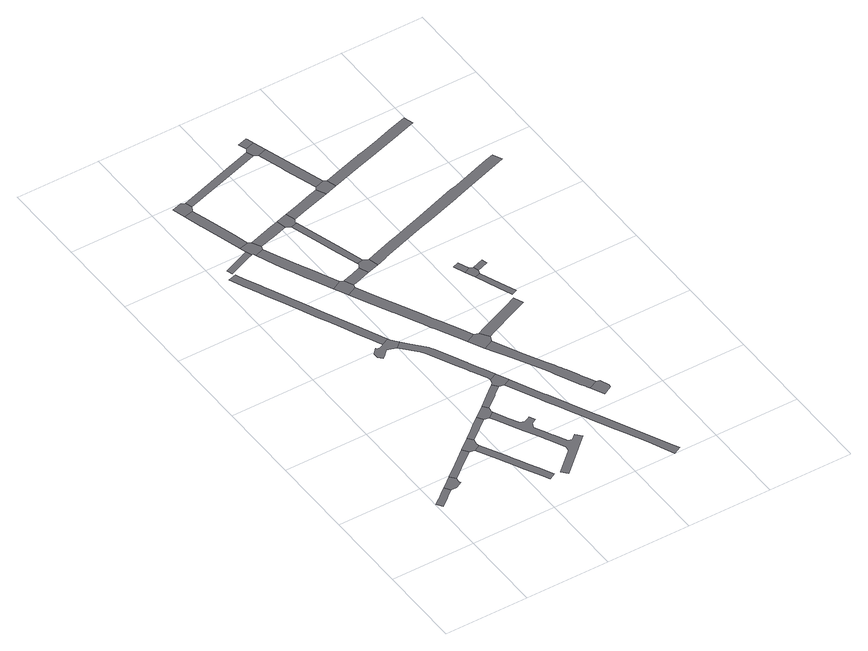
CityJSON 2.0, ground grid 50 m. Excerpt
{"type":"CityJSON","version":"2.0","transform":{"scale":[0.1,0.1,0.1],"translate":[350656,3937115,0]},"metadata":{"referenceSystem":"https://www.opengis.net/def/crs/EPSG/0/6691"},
"CityObjects":{
"road1":{"type":"Road","attributes":{"RoadStructureAttribute.sectionType":"1"},"geometry":[{"type":"MultiSurface","lod":"1","boundaries":[[[0,1,2,3,4,5,6,7,8,9,10]]]}]},
"road2":{"type":"Road","geometry":[{"type":"MultiSurface","lod":"1","boundaries":[[[11,12,13,14,15,16,17,4,3]]]}]},
"road3":{"type":"Road","attributes":{"RoadStructureAttribute.sectionType":"1"},"geometry":[{"type":"MultiSurface","lod":"1","boundaries":[[[18,19,20,21,22,15,14,23,24,25]]]}]},
"road4":{"type":"Road","geometry":[{"type":"MultiSurface","lod":"1","boundaries":[[[26,27,28,29,18,25,30]]]}]},
"road5":{"type":"Road","attributes":{"RoadStructureAttribute.sectionType":"1"},"geometry":[{"type":"MultiSurface","lod":"1","boundaries":[[[31,32,33,34,35,36,37,38,39,40,41,42,43,26,30]]]}]},
"road6":{"type":"Road","attributes":{"RoadStructureAttribute.sectionType":"1"},"geometry":[{"type":"MultiSurface","lod":"1","boundaries":[[[44,45,46,47,29,28,48,49,50]]]}]},
"road7":{"type":"Road","geometry":[{"type":"MultiSurface","lod":"1","boundaries":[[[51,52,53,54,55,56,57,58,44,50]]]}]},
"road8":{"type":"Road","attributes":{"RoadStructureAttribute.sectionType":"1"},"geometry":[{"type":"MultiSurface","lod":"1","boundaries":[[[59,60,61,62,63,64,65,66,67,68,69,70,71,72,73,74,75,76,77,78,79,80,81,82,83,84,85,86,87]]]}]},
"road9":{"type":"Road","geometry":[{"type":"MultiSurface","lod":"1","boundaries":[[[88,89,90,91,92,93,94,95,96,97,76,75,98,99,100,101]]]}]},
"road10":{"type":"Road","attributes":{"RoadStructureAttribute.sectionType":"1"},"geometry":[{"type":"MultiSurface","lod":"1","boundaries":[[[102,103,104,105,106,107,108,109,110,111,112,113,114,115,116,117,118,119,52,51,120,121,122,123,124,125,126,127,128,129,130,131]]]}]},
"road11":{"type":"Road","attributes":{"RoadStructureAttribute.sectionType":"1"},"geometry":[{"type":"MultiSurface","lod":"1","boundaries":[[[132,133,134,135,136]]]}]},
"road12":{"type":"Road","attributes":{"RoadStructureAttribute.sectionType":"1"},"geometry":[{"type":"MultiSurface","lod":"1","boundaries":[[[137,138,139,140,56,55,141,142,143]]]}]},
"road13":{"type":"Road","attributes":{"RoadStructureAttribute.sectionType":"1"},"geometry":[{"type":"MultiSurface","lod":"1","boundaries":[[[144,145,146,147,148,149,150,151,152,153,154,155,156,157,158,159,160,161,162,163,164,165,166,167,96,95]]]}]},
"road14":{"type":"Road","attributes":{"RoadStructureAttribute.sectionType":"1"},"geometry":[{"type":"MultiSurface","lod":"1","boundaries":[[[168,169,170,171,172,173,174,175,176,177,178,179,180,181]]]}]},
"road15":{"type":"Road","geometry":[{"type":"MultiSurface","lod":"1","boundaries":[[[182,183,184,174,173,136,135,185,186,187,188]]]}]},
"road16":{"type":"Road","geometry":[{"type":"MultiSurface","lod":"1","boundaries":[[[189,190,191,192,181,180]]]}]},
"road17":{"type":"Road","attributes":{"RoadStructureAttribute.sectionType":"1"},"geometry":[{"type":"MultiSurface","lod":"1","boundaries":[[[193,194,195,196,197,198,199,200,201,202,203,204,205,206,188,187]]]}]},
"road18":{"type":"Road","geometry":[{"type":"MultiSurface","lod":"1","boundaries":[[[155,154,207,137,143,208,209]]]}]},
"road19":{"type":"Road","geometry":[{"type":"MultiSurface","lod":"1","boundaries":[[[210,199,198,211,212,213,214,215]]]}]},
"road20":{"type":"Road","attributes":{"RoadStructureAttribute.sectionType":"1"},"geometry":[{"type":"MultiSurface","lod":"1","boundaries":[[[216,217,183,182,218,219,220,221]]]}]},
"road21":{"type":"Road","attributes":{"RoadStructureAttribute.sectionType":"1"},"geometry":[{"type":"MultiSurface","lod":"1","boundaries":[[[222,223,224,225,226,227,228,229,230,214,213,231,232,233,234,235,236,237,238,239,240,241,242]]]}]},
"road22":{"type":"Road","attributes":{"RoadStructureAttribute.sectionType":"1"},"geometry":[{"type":"MultiSurface","lod":"1","boundaries":[[[208,243,244,245,246,247,248,249,250,251,252,253,254,255,256,257,258,259,260,261,262,263,264,265,266,209]]]}]},
"road23":{"type":"Road","attributes":{"RoadStructureAttribute.sectionType":"1"},"geometry":[{"type":"MultiSurface","lod":"1","boundaries":[[[267,268,269,270,271,210,215]]]}]},
"road24":{"type":"Road","geometry":[{"type":"MultiSurface","lod":"1","boundaries":[[[241,272,273,274,275,276,277,278,242]]]}]},
"road25":{"type":"Road","attributes":{"RoadStructureAttribute.sectionType":"1"},"geometry":[{"type":"MultiSurface","lod":"1","boundaries":[[[279,280,281,282,283,284,285,286,287,288,289,290,291,292,293,294,295,296,297,298,299,300,301,302,303,304,276,275]]]}]},
"road26":{"type":"Road","geometry":[{"type":"MultiSurface","lod":"1","boundaries":[[[305,306,307,308,309,310,216,221]]]}]},
"road27":{"type":"Road","attributes":{"RoadStructureAttribute.sectionType":"1"},"geometry":[{"type":"MultiSurface","lod":"1","boundaries":[[[311,312,313,314,315,316,306,305]]]}]},
"road28":{"type":"Road","geometry":[{"type":"MultiSurface","lod":"1","boundaries":[[[317,314,313,318,269,268,319]]]}]},
"road29":{"type":"Road","attributes":{"RoadStructureAttribute.sectionType":"1"},"geometry":[{"type":"MultiSurface","lod":"1","boundaries":[[[189,320,321,322,323,190]]]}]},
"road30":{"type":"Road","geometry":[{"type":"MultiSurface","lod":"1","boundaries":[[[292,291,324,325,326,327]]]}]},
"road31":{"type":"Road","attributes":{"RoadStructureAttribute.sectionType":"1"},"geometry":[{"type":"MultiSurface","lod":"1","boundaries":[[[328,329,330,331,332,278,277,333,334,335,336,337]]]}]},
"road32":{"type":"Road","attributes":{"RoadStructureAttribute.sectionType":"1"},"geometry":[{"type":"MultiSurface","lod":"1","boundaries":[[[308,338,339,340,341,342,343,309]]]}]},
"road33":{"type":"Road","attributes":{"RoadStructureAttribute.sectionType":"1"},"geometry":[{"type":"MultiSurface","lod":"1","boundaries":[[[344,345,346,347]]]}]},
"road34":{"type":"Road","geometry":[{"type":"MultiSurface","lod":"1","boundaries":[[[346,348,349,350,351,347]]]}]},
"road35":{"type":"Road","geometry":[{"type":"MultiSurface","lod":"1","boundaries":[[[321,352,353,354,355,322]]]}]},
"road36":{"type":"Road","attributes":{"RoadStructureAttribute.sectionType":"1"},"geometry":[{"type":"MultiSurface","lod":"1","boundaries":[[[356,355,354,357,358]]]}]},
"road37":{"type":"Road","attributes":{"RoadStructureAttribute.sectionType":"1"},"geometry":[{"type":"MultiSurface","lod":"1","boundaries":[[[359,349,348,360,361,362]]]}]},
"road38":{"type":"Road","attributes":{"RoadStructureAttribute.sectionType":"1"},"geometry":[{"type":"MultiSurface","lod":"1","boundaries":[[[363,364,365,353,352,366,367,368,369]]]}]},
"road39":{"type":"Road","geometry":[{"type":"MultiSurface","lod":"1","boundaries":[[[341,340,370,371,363,369]]]}]},
"road40":{"type":"Road","attributes":{"RoadStructureAttribute.sectionType":"1"},"geometry":[{"type":"MultiSurface","lod":"1","boundaries":[[[350,372,373,351]]]}]},
"road41":{"type":"Road","attributes":{"RoadStructureAttribute.sectionType":"1"},"geometry":[{"type":"MultiSurface","lod":"1","boundaries":[[[374,375,376,377,378,379,380,381,382,383,384,317,319,385,386,387,388,389,390,391,392,393,394,395,396]]]}]},
"road42":{"type":"Road","attributes":{"RoadStructureAttribute.sectionType":"1"},"geometry":[{"type":"MultiSurface","lod":"1","boundaries":[[[370,397,398,399,400,401,402,403,404,405,406,407,408,409,410,411,412,413,414,371]]]}]}
},
"vertices":[
[53,341,0],[80,364,0],[89,371,0],[130,406,0],[107,438,0],[85,421,0],[55,396,0],[34,379,0],[25,371,0],[4,354,0],[29,322,0],
[166,402,0],[205,424,0],[197,437,0],[202,463,0],[177,494,0],[149,472,0],[147,470,0],
[342,629,0],[331,620,0],[315,607,0],[253,556,0],[230,537,0],[214,470,0],[295,538,0],[369,596,0],
[439,610,0],[432,625,0],[440,658,0],[415,689,0],[398,589,0],
[462,467,0],[481,430,0],[494,405,0],[523,347,0],[550,297,0],[581,241,0],[603,194,0],[642,213,0],[598,300,0],[571,353,0],[547,398,0],[531,430,0],[513,466,0],
[545,794,0],[492,751,0],[460,725,0],[436,705,0],[482,692,0],[513,717,0],[570,762,0],
[598,755,0],[636,783,0],[633,788,0],[636,806,0],[638,819,0],[614,849,0],[595,833,0],[576,818,0],
[61,2373,0],[103,2279,0],[119,2244,0],[121,2241,0],[129,2225,0],[152,2174,0],[205,2058,0],[232,2002,0],[237,1989,0],[286,1878,0],[293,1864,0],[310,1828,0],[352,1738,0],[375,1685,0],[392,1647,0],[408,1612,0],[448,1527,0],[493,1548,0],[421,1706,0],[339,1886,0],[333,1898,0],[278,2019,0],[249,2081,0],[199,2191,0],[179,2233,0],[172,2249,0],[137,2325,0],[117,2370,0],[110,2386,0],
[372,1491,0],[372,1474,0],[372,1459,0],[394,1435,0],[405,1445,0],[425,1463,0],[442,1480,0],[497,1465,0],[533,1495,0],[500,1533,0],[445,1520,0],[423,1510,0],[408,1515,0],[402,1521,0],
[856,311,0],[926,375,0],[894,408,0],[865,381,0],[841,387,0],[802,463,0],[795,475,0],[783,499,0],[747,569,0],[759,598,0],[790,614,0],[783,630,0],[774,650,0],[758,641,0],[737,631,0],[710,641,0],[674,707,0],[669,717,0],[615,726,0],[658,643,0],[693,574,0],[701,558,0],[746,472,0],[750,463,0],[758,446,0],[805,351,0],[805,349,0],[800,324,0],[676,208,0],[706,175,0],
[91,2439,0],[103,2404,0],[237,2458,0],[266,2470,0],[253,2505,0],
[746,961,0],[734,951,0],[706,927,0],[680,904,0],[717,884,0],[721,887,0],[773,928,0],
[581,1371,0],[595,1347,0],[675,1186,0],[692,1150,0],[706,1123,0],[714,1106,0],[719,1096,0],[753,1027,0],[760,1013,0],[764,1003,0],[766,997,0],[809,1018,0],[778,1083,0],[770,1099,0],[757,1127,0],[741,1162,0],[737,1171,0],[723,1201,0],[711,1224,0],[649,1352,0],[639,1371,0],[636,1377,0],[627,1388,0],[567,1456,0],
[168,2796,0],[168,2795,0],[173,2777,0],[195,2704,0],[216,2629,0],[241,2543,0],[298,2559,0],[273,2645,0],[252,2720,0],[230,2793,0],[228,2801,0],[225,2811,0],[195,2916,0],[138,2900,0],
[342,2494,0],[315,2548,0],[307,2553,0],[273,2473,0],[275,2466,0],[280,2454,0],[335,2475,0],
[210,2945,0],[197,2988,0],[172,2997,0],[115,2981,0],
[323,2343,0],[349,2286,0],[365,2250,0],[405,2163,0],[419,2133,0],[472,2022,0],[530,2050,0],[499,2116,0],[459,2202,0],[426,2272,0],[425,2275,0],[419,2285,0],[392,2342,0],[376,2377,0],
[757,970,0],[802,924,0],[844,944,0],
[549,2041,0],[483,1998,0],[505,1951,0],[511,1940,0],[570,1970,0],[576,1989,0],
[512,2609,0],[463,2594,0],[459,2529,0],[514,2546,0],[523,2549,0],[527,2550,0],
[854,1391,0],[795,1513,0],[791,1520,0],[784,1535,0],[779,1544,0],[750,1602,0],[696,1710,0],[673,1761,0],[635,1837,0],[542,1877,0],[551,1859,0],[628,1702,0],[629,1701,0],[630,1699,0],[690,1578,0],[708,1543,0],[709,1541,0],[728,1500,0],[741,1476,0],[825,1305,0],[883,1334,0],
[818,890,0],[844,837,0],[855,814,0],[896,728,0],[910,697,0],[942,631,0],[967,580,0],[1015,483,0],[1026,460,0],[1051,410,0],[1084,344,0],[1119,272,0],[1181,149,0],[1220,61,0],[1247,2,0],[1292,26,0],[1277,54,0],[1162,291,0],[1081,459,0],[1073,475,0],[1000,620,0],[978,667,0],[942,741,0],[932,761,0],
[596,1995,0],[691,2025,0],[672,2083,0],[613,2062,0],[582,2052,0],
[835,1285,0],[852,1250,0],[862,1231,0],[873,1210,0],[932,1240,0],[946,1271,0],[910,1325,0],
[895,1166,0],[909,1143,0],[920,1122,0],[946,1078,0],[1040,901,0],[1055,868,0],[1063,849,0],[1127,719,0],[1129,712,0],[1143,686,0],[1147,680,0],[1148,677,0],[1157,660,0],[1210,687,0],[1195,717,0],[1170,768,0],[1165,778,0],[1133,844,0],[1123,863,0],[1118,873,0],[1109,890,0],[1100,907,0],[1075,955,0],[1018,1066,0],[980,1140,0],[964,1173,0],
[553,2536,0],[591,2547,0],[589,2555,0],[599,2572,0],[581,2630,0],[545,2619,0],
[615,2333,0],[633,2273,0],[681,2114,0],[719,2125,0],[679,2260,0],[653,2344,0],
[747,2107,0],[684,2105,0],[765,2049,0],
[456,3022,0],[688,3096,0],[674,3139,0],[444,3066,0],
[1196,581,0],[1249,607,0],[1253,623,0],[1231,679,0],
[1145,1424,0],[1137,1421,0],[1128,1417,0],[1028,1375,0],[951,1342,0],[974,1284,0],[1152,1362,0],[1194,1380,0],[1233,1396,0],[1209,1452,0],
[600,2573,0],[670,2594,0],[842,2647,0],[816,2702,0],[766,2687,0],[654,2652,0],
[1116,1833,0],[1081,1820,0],[1108,1753,0],[1143,1768,0],
[1132,1693,0],[1164,1705,0],[1174,1728,0],[1164,1761,0],
[713,3086,0],[769,3104,0],[745,3179,0],[688,3161,0],
[671,3208,0],[733,3220,0],[730,3227,0],
[1213,1585,0],[1186,1560,0],[1218,1478,0],[1251,1491,0],
[883,2738,0],[821,2935,0],[812,2963,0],[753,2957,0],[755,2945,0],[764,2915,0],[825,2720,0],
[919,2671,0],[901,2728,0],
[1240,1750,0],[1232,1784,0],
[1671,2408,0],[1437,2332,0],[1393,2322,0],[1332,2301,0],[1120,2229,0],[1074,2216,0],[1050,2208,0],[965,2179,0],[943,2172,0],[936,2170,0],[816,2130,0],[788,2056,0],[824,2068,0],[835,2073,0],[1070,2150,0],[1138,2172,0],[1167,2180,0],[1383,2250,0],[1392,2253,0],[1455,2274,0],[1667,2344,0],[1745,2369,0],[1720,2424,0],
[1093,2724,0],[1129,2736,0],[1188,2754,0],[1399,2817,0],[1427,2826,0],[1475,2842,0],[1515,2854,0],[1497,2912,0],[1457,2899,0],[1400,2881,0],[1349,2865,0],[1266,2840,0],[1173,2812,0],[1138,2802,0],[1132,2800,0],[1125,2798,0],[973,2751,0],[971,2750,0]
]}
